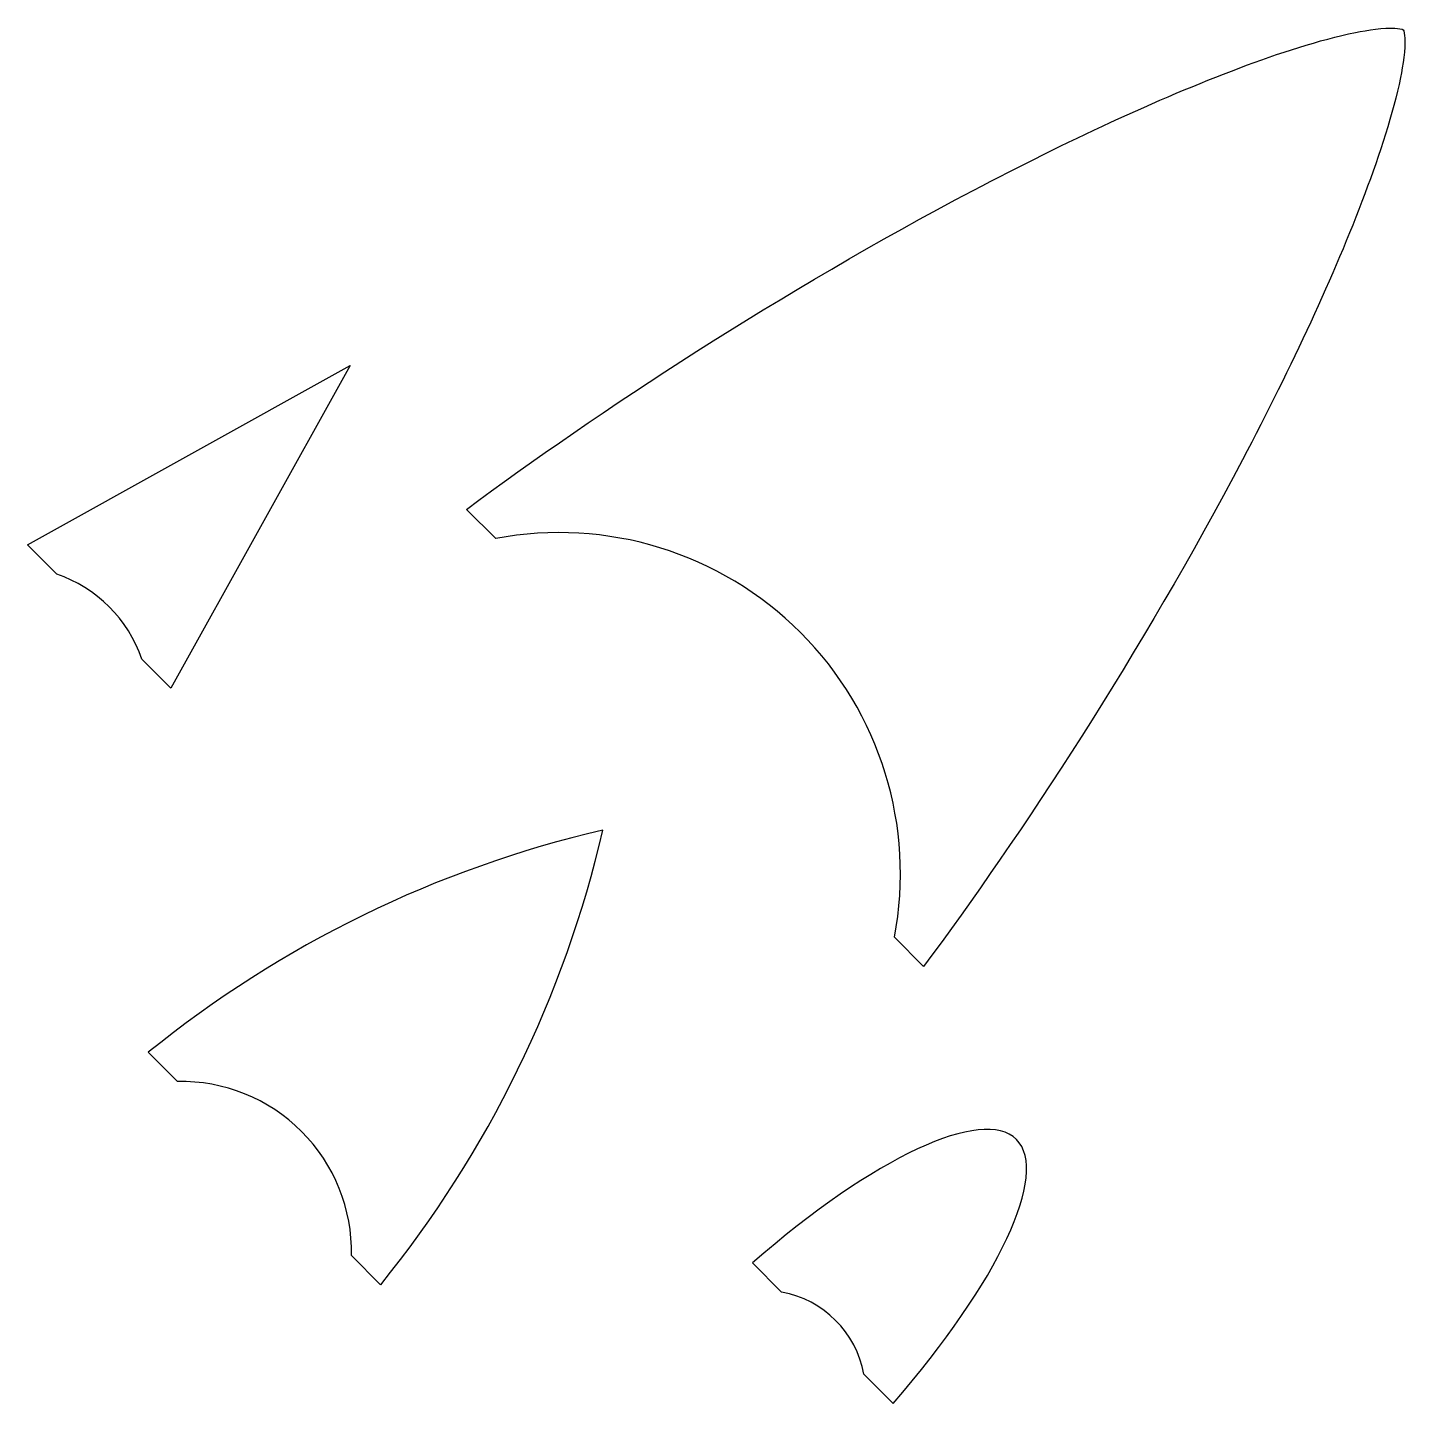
# Model space of a CAD drawing. Header units: millimetres. Extents: x 0 to 20, y 0 to 20.
import ezdxf

# ---------------------------------------------------------------- set-up
doc = ezdxf.new("R2010")
doc.units = ezdxf.units.MM
doc.layers.add('OUTLINE', color=7, linetype='Continuous')

msp = doc.modelspace()

# ---------------------------------------------------------------- linework, layer by layer
at = {"layer": 'OUTLINE'}
for p, q in [((0, 12.484), (4.692, 15.091)), ((4.692, 15.091), (2.085, 10.399)), ((6.809, 12.576), (6.384, 13)), ((0.424, 12.06), (0, 12.484)), ((2.085, 10.399), (1.661, 10.823)), ((13.029, 6.356), (12.604, 6.78)), ((2.18, 4.681), (1.756, 5.106)), ((5.134, 1.727), (4.71, 2.151)), ((10.965, 1.62), (10.541, 2.045)), ((12.585, 0), (12.161, 0.424))]:
    msp.add_line(p, q, dxfattribs=at)
for centre, radius, start, end in [((7.734, 7.705), 4.958, -10.7531, 100.7531), ((-0.216, 10.183), 1.983, 18.8309, 71.1691), ((12.091, -7.657), 16.423, 103.1092, 129.0025), ((-7.628, 12.063), 16.423, -39.0025, -13.1092), ((2.232, 2.203), 2.479, -1.1948, 91.1948), ((10.698, 0.157), 1.487, 10.3483, 79.6517)]:
    msp.add_arc(centre, radius, start, end, dxfattribs=at)
for start_param, end_param in [(3.141593, 4.475134), (1.808051, 3.141593)]:
    msp.add_ellipse((10.698, 0.157), major_axis=(-3.681, -3.681), ratio=0.285714, start_param=start_param, end_param=end_param, dxfattribs=at)
for points in [[(17.617, 19.417), (18.202, 19.637), (18.784, 19.829), (19.308, 19.935)], [(19.308, 19.935), (19.49, 19.972), (19.718, 20.007), (19.882, 19.999)], [(19.882, 19.999), (19.93, 19.996), (19.992, 19.987), (20.004, 19.975)], [(20.027, 19.854), (20.036, 19.689), (20, 19.462), (19.963, 19.279)], [(20.004, 19.975), (20.016, 19.963), (20.025, 19.901), (20.027, 19.854)], [(13.751, 17.639), (15.122, 18.36), (16.421, 18.967), (17.617, 19.417)], [(19.963, 19.279), (19.857, 18.755), (19.665, 18.173), (19.445, 17.589)], [(6.384, 13), (8.274, 14.412), (10.971, 16.176), (13.751, 17.639)], [(19.445, 17.589), (18.996, 16.393), (18.388, 15.094), (17.667, 13.723)], [(17.667, 13.723), (16.205, 10.942), (14.441, 8.246), (13.029, 6.356)]]:
    msp.add_open_spline(points, degree=3, dxfattribs=at)

doc.saveas('drawing.dxf')
